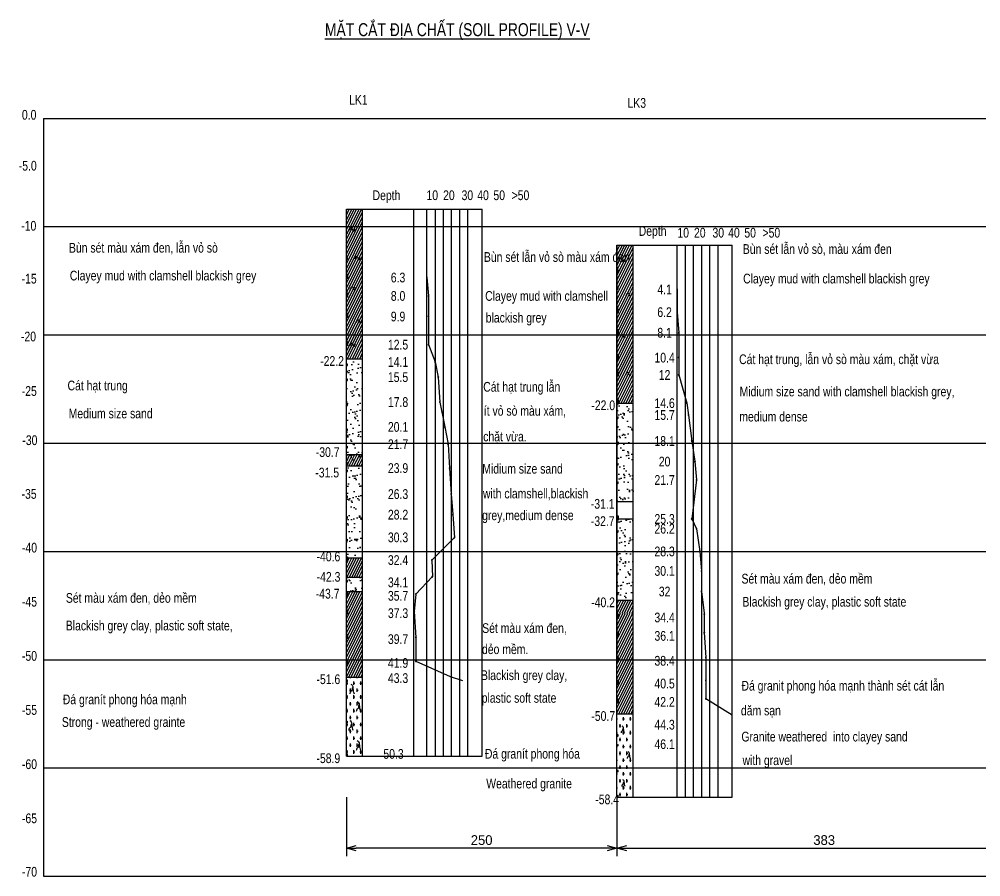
# Model space of a CAD drawing. Header units: millimetres. Extents: x -460 to 3871, y -2191 to 1614.
# Drawn here: x 2241 to 3130, y -75 to 717 of the extents above; entities that cross this region are included whole.
import ezdxf
from ezdxf.enums import TextEntityAlignment as Align

# ---------------------------------------------------------------- set-up
doc = ezdxf.new("R2010")
doc.units = ezdxf.units.MM
for name, color, linetype in [('03_Dimension line', 4, 'Continuous'), ('ANN-SMTEXT', 4, 'Continuous'), ('HATCH', 8, 'Continuous'), ('Layer1', 7, 'Continuous'), ('Layer3', 7, 'Continuous'), ('Layer4', 7, 'Continuous'), ('Layer5', 7, 'Continuous'), ('LEGEND', 7, 'Continuous'), ('Lenses', 7, 'Continuous')]:
    doc.layers.add(name, color=color, linetype=linetype)
doc.layers.add('SPT Lines', color=7, linetype='Continuous', lineweight=30)
doc.styles.add('Kich Thuoc', font='vn_vni.shx')
doc.styles.add('vn_vni', font='vn_vni.shx', dxfattribs={"width": 0.8})
doc.dimstyles.new('D500', dxfattribs={"dimscale": 6, "dimtxt": 1.5, "dimasz": 1.5, "dimexe": 1.2, "dimexo": 0, "dimgap": 0.5, "dimtad": 1, "dimdec": 0, "dimzin": 0, "dimdsep": 46, "dimtxsty": 'Kich Thuoc', "dimblk": 'OPEN30', "dimcen": 0.09, "dimclrd": 256, "dimclre": 256, "dimclrt": 256, "dimadec": 0, "dimazin": 0, "dimtfac": 1, "dimtdec": 0, "dimtmove": 0, "dimatfit": 3, "dimldrblk": 'OPEN30', "dimfxl": 1, "dimtolj": 1, "dimtzin": 0, "dimarcsym": 0})
pattern_1 = [(63.43495, (1841.7756, 62.0038), (-1.122532, 2.245064), [])]
pattern_2 = [(63.435, (2492.4907, 161.4494), (-1.122532, 2.245064), [])]
pattern_3 = [(63.43495, (1921.9744, 62.0038), (-1.122532, 2.245064), [])]

# ---------------------------------------------------------------- blocks, each defined once
blk = doc.blocks.new('Mud')
at = {"layer": 'Layer1'}
blk.add_open_spline([(-2.54, -0.48), (-2.35, -0.21), (-2.01, 0.28), (-1.25, 0.76), (-0.41, 0.43), (0.13, -0.11), (0.69, -0.75), (1.53, -0.95), (2.04, -0.32), (2.26, 0.06), (2.38, 0.27)], degree=3, knots=[0, 0, 0, 0, 1.010535, 1.796684, 2.438777, 3.51977, 4.07449, 5.00931, 5.585625, 6.332998, 6.332998, 6.332998, 6.332998], dxfattribs=at)
blk = doc.blocks.new('WeaSym')
at = {"layer": 'Layer5'}
for points, knots in [([(0.29, 0.4), (0.22, 0.37), (0.1, 0.31), (-0.13, 0.23), (-0.3, -0.06), (-0.19, -0.64), (-0.96, -0.88), (-1.56, -1.18), (-1.63, -1.55), (-1.66, -1.7)], [0, 0, 0, 0, 0.248602, 0.391484, 0.732345, 1.135543, 1.988104, 2.650597, 3.069283, 3.069283, 3.069283, 3.069283]), ([(-1.03, 1.5), (-0.7, 1.41), (-0.06, 1.23), (0.35, 0.2), (0.38, -0.85), (0.85, -1.43), (1.06, -1.68)], [0, 0, 0, 0, 0.980013, 1.868212, 3.088691, 4.043605, 4.043605, 4.043605, 4.043605])]:
    blk.add_open_spline(points, degree=3, knots=knots, dxfattribs=at)
blk = doc.blocks.new('_Open30')
at = {"color": 0, "linetype": 'ByBlock', "lineweight": -2}
for p, q in [((-1, 0.268), (0, 0)), ((0, 0), (-1, -0.268)), ((0, 0), (-1, 0))]:
    blk.add_line(p, q, dxfattribs=at)
blk = doc.blocks.new('*D22')
at = {"layer": '03_Dimension line', "lineweight": -2, "transparency": 16777216}
for p, q in [((2543.49, -1.55), (2543.49, -55.9)), ((2793.49, -1.55), (2793.49, -55.9)), ((2784.49, -48.7), (2552.49, -48.7))]:
    blk.add_line(p, q, dxfattribs=at)
at = {"layer": 'DEFPOINTS', "color": 0, "transparency": 16777216}
for p in [(2543.49, -1.55), (2793.49, -1.55), (2543.49, -48.7)]:
    blk.add_point(p, dxfattribs=at)
at = {"layer": '03_Dimension line', "lineweight": -2, "transparency": 16777216, "xscale": 9, "yscale": 9, "zscale": 9, "rotation": 180}
blk.add_blockref('_Open30', (2543.49, -48.7), dxfattribs=at)
at = {"layer": '03_Dimension line', "lineweight": -2, "transparency": 16777216, "xscale": 9, "yscale": 9, "zscale": 9}
blk.add_blockref('_Open30', (2793.49, -48.7), dxfattribs=at)
at = {"layer": '03_Dimension line', "transparency": 16777216, "insert": (2668.49, -41.2), "char_height": 9, "attachment_point": 5, "style": 'Kich Thuoc'}
blk.add_mtext('\\A1;250', dxfattribs=at)
blk = doc.blocks.new('*D23')
at = {"layer": '03_Dimension line', "lineweight": -2, "transparency": 16777216}
for p, q in [((2793.49, -1.55), (2793.49, -55.9)), ((3176.49, -1.55), (3176.49, -55.9)), ((2802.49, -48.7), (3167.49, -48.7))]:
    blk.add_line(p, q, dxfattribs=at)
at = {"layer": 'DEFPOINTS', "color": 0, "transparency": 16777216}
for p in [(2793.49, -1.55), (3176.49, -1.55), (3176.49, -48.7)]:
    blk.add_point(p, dxfattribs=at)
at = {"layer": '03_Dimension line', "lineweight": -2, "transparency": 16777216, "xscale": 9, "yscale": 9, "zscale": 9, "rotation": 180}
blk.add_blockref('_Open30', (2793.49, -48.7), dxfattribs=at)
at = {"layer": '03_Dimension line', "lineweight": -2, "transparency": 16777216, "xscale": 9, "yscale": 9, "zscale": 9}
blk.add_blockref('_Open30', (3176.49, -48.7), dxfattribs=at)
at = {"layer": '03_Dimension line', "transparency": 16777216, "insert": (2984.99, -41.2), "char_height": 9, "attachment_point": 5, "style": 'Kich Thuoc'}
blk.add_mtext('\\A1;383', dxfattribs=at)

msp = doc.modelspace()

# ---------------------------------------------------------------- hatches: boundary and pattern name
at = {"layer": 'HATCH'}
h = msp.add_hatch(dxfattribs=at)
h.set_pattern_fill('ANSI31', color=256, scale=0.5, style=0)
h.set_pattern_definition(pattern_1)
h.paths.add_polyline_path([(2558.49, 541.45), (2543.49, 541.45), (2543.49, 483.45), (2558.49, 483.45)])
h.paths.add_polyline_path([(2558.49, 483.45), (2543.49, 483.45), (2543.49, 481.45), (2544.49, 481.45), (2544.49, 477.45), (2543.49, 477.45), (2543.49, 464.45), (2544.49, 464.45), (2544.49, 460.45), (2543.49, 460.45), (2543.49, 445.45), (2544.49, 445.45), (2544.49, 441.45), (2543.49, 441.45), (2543.49, 419.45), (2544.49, 419.45), (2544.49, 415.45), (2543.49, 415.45), (2543.49, 403.45), (2558.49, 403.45)])
h = msp.add_hatch(dxfattribs=at)
h.set_pattern_fill('ANSI31', color=256, scale=0.5, style=0)
h.set_pattern_definition(pattern_3)
h.paths.add_polyline_path([(2808.49, 508.45), (2793.49, 508.45), (2793.49, 465.45), (2808.49, 465.45)])
h.paths.add_polyline_path([(2808.49, 465.45), (2793.49, 465.45), (2793.49, 449.45), (2794.49, 449.45), (2794.49, 445.45), (2793.49, 445.45), (2793.49, 430.45), (2794.49, 430.45), (2794.49, 426.45), (2793.49, 426.45), (2793.49, 407.45), (2794.49, 407.45), (2794.49, 403.45), (2793.49, 403.45), (2793.49, 391.45), (2794.49, 391.45), (2794.49, 387.45), (2793.49, 387.45), (2793.49, 365.45), (2794.49, 365.45), (2794.49, 362.45), (2808.49, 362.45)])
h = msp.add_hatch(dxfattribs=at)
h.set_pattern_fill('ANSI31', color=256, scale=0.5, style=0)
h.set_pattern_definition(pattern_1)
h.paths.add_polyline_path([(2558.49, 188.45), (2543.49, 188.45), (2543.49, 187.45), (2544.49, 187.45), (2544.49, 183.45), (2543.49, 183.45), (2543.49, 171.45), (2544.49, 171.45), (2544.49, 167.45), (2543.49, 167.45), (2543.49, 148.95), (2544.49, 148.95), (2544.49, 144.95), (2543.49, 144.95), (2543.49, 125.45), (2544.49, 125.45), (2544.49, 121.45), (2543.49, 121.45), (2543.49, 109.45), (2558.49, 109.45)])
h = msp.add_hatch(dxfattribs=at)
h.set_pattern_fill('ANSI31', color=256, scale=0.5, style=0)
h.set_pattern_definition(pattern_3)
h.paths.add_polyline_path([(2808.49, 168.45), (2793.49, 168.45), (2793.49, 167.45), (2794.49, 167.45), (2794.49, 163.45), (2793.49, 163.45), (2793.49, 150.45), (2794.49, 150.45), (2794.49, 146.45), (2793.49, 146.45), (2793.49, 127.45), (2794.49, 127.45), (2794.49, 123.45), (2793.49, 123.45), (2793.49, 106.45), (2794.49, 106.45), (2794.49, 102.45), (2793.49, 102.45), (2793.49, 89.45), (2794.49, 89.45), (2794.49, 85.45), (2793.49, 85.45), (2793.49, 75.45), (2808.49, 75.45)])
at = {"layer": 'Layer3'}
h = msp.add_hatch(dxfattribs=at)
h.set_pattern_fill('AR-SAND', color=256, scale=0.15, style=0)
h.set_pattern_definition([(56.9112, (2492.491, 161.449), (-0.24, 14.6824), [0, -8.41573, 0, -9.41233, 0, -8.99708]), (14.7514, (2492.49, 161.45), (6.7428, 21.5048), [0, -3.20305, 0, -5.35143, 0, -2.05073]), (308.1263, (2487.804, 161.449), (11.8649, 0.0431), [0, -2.6023, 0, -9.36832, 0, -12.23086]), (298.619, (2487.804, 161.45), (11.45335, 6.6879), [0, -1.46613, 0, -6.92012, 0, -7.9171])])
h.paths.add_polyline_path([(2558.49, 403.45), (2543.49, 403.45), (2543.49, 220.45), (2544.49, 220.45), (2544.49, 219.45), (2558.49, 219.45)])
h = msp.add_hatch(dxfattribs=at)
h.set_pattern_fill('AR-SAND', color=256, scale=0.15, style=0)
h.set_pattern_definition([(56.9112, (2322.491, 128.449), (-0.24, 14.6824), [0, -8.41573, 0, -9.41233, 0, -8.99708]), (14.7514, (2322.49, 128.45), (6.74285, 21.50475), [0, -3.20305, 0, -5.35143, 0, -2.05073]), (308.1263, (2317.804, 128.449), (11.86489, 0.04312), [0, -2.60231, 0, -9.36832, 0, -12.23086]), (298.6193, (2317.804, 128.45), (11.45335, 6.68788), [0, -1.46613, 0, -6.92012, 0, -7.91709])])
h.paths.add_polyline_path([(2808.49, 362.45), (2794.49, 362.45), (2794.49, 361.45), (2793.49, 361.45), (2793.49, 271.45), (2808.49, 271.45)])
h.paths.add_polyline_path([(2808.49, 255.45), (2794.49, 255.45), (2794.49, 254.45), (2793.49, 254.45), (2793.49, 180.45), (2808.49, 180.45)])
h = msp.add_hatch(dxfattribs=at)
h.set_pattern_fill('AR-SAND', color=256, scale=0.15, style=0)
h.set_pattern_definition([(56.9112, (2492.491, -772.551), (-0.240005, 14.6824), [0, -8.415734, 0, -9.412334, 0, -8.997084]), (14.7514, (2492.49, -772.55), (6.74285, 21.50475), [0, -3.203046, 0, -5.35143, 0, -2.05073]), (308.1263, (2487.804, -772.551), (11.86489, 0.04312), [0, -2.60231, 0, -9.36832, 0, -12.23086]), (298.6193, (2487.804, -772.55), (11.45335, 6.68788), [0, -1.46613, 0, -6.920125, 0, -7.91709])])
h.paths.add_polyline_path([(2558.49, 201.45), (2543.49, 201.45), (2543.49, 188.45), (2558.49, 188.45)])
at = {"layer": 'Layer4'}
h = msp.add_hatch(dxfattribs=at)
h.set_pattern_fill('ANSI31', color=256, scale=0.5, style=0)
h.set_pattern_definition([(63.43495, (2322.4907, 128.4494), (-1.122532, 2.245064), [])])
h.paths.add_polyline_path([(2808.49, 180.45), (2793.49, 180.45), (2793.49, 168.45), (2808.49, 168.45)])
at = {"layer": 'Layer5'}
h = msp.add_hatch(dxfattribs=at)
h.set_pattern_fill('CROSS', color=256, scale=0.5, style=0)
h.set_pattern_definition([(0, (2492.4907, -772.5506), (3.175, 6.35), [1.5875, -4.7625]), (90, (2493.2844, -774.138), (-3.175, 6.35), [3.175, -9.525])])
h.paths.add_polyline_path([(2558.49, 109.45), (2543.49, 109.45), (2543.49, 36.45), (2558.49, 36.45)])
h = msp.add_hatch(dxfattribs=at)
h.set_pattern_fill('CROSS', color=256, scale=0.5, style=0)
h.set_pattern_definition([(0, (2322.4907, -805.5506), (3.175, 6.35), [1.5875, -4.7625]), (90, (2323.2844, -807.138), (-3.175, 6.35), [3.175, -9.525])])
h.paths.add_polyline_path([(2808.49, 75.45), (2793.49, 75.45), (2793.49, -1.55), (2808.49, -1.55)])
at = {"layer": 'Lenses'}
h = msp.add_hatch(dxfattribs=at)
h.set_pattern_fill('ANSI31', color=256, scale=0.5, style=0)
h.set_pattern_definition(pattern_2)
h.paths.add_polyline_path([(2558.49, 315.02), (2543.49, 315.02), (2543.49, 304.45), (2558.49, 304.45)])
h = msp.add_hatch(dxfattribs=at)
h.set_pattern_fill('ANSI31', color=256, scale=0.5, style=0)
h.set_pattern_definition(pattern_2)
h.paths.add_polyline_path([(2558.49, 219.45), (2544.49, 219.45), (2544.49, 216.45), (2543.49, 216.45), (2543.49, 201.45), (2558.49, 201.45)])

# ---------------------------------------------------------------- linework, layer by layer
at = {"color": 5}
for p, q in [((2263.63, 625.45), (3314.69, 625.45)), ((2263.63, 525.45), (3314.69, 525.45)), ((2263.63, 425.45), (3314.69, 425.45)), ((2263.63, 325.45), (3314.69, 325.45)), ((2263.63, 225.45), (3314.69, 225.45)), ((2263.63, 125.45), (3314.69, 125.45)), ((2263.63, 25.45), (3314.69, 25.45)), ((2263.63, -74.55), (3314.69, -74.55))]:
    msp.add_line(p, q, dxfattribs=at)
for p, q in [((2543.49, 201.45), (2543.49, 541.45)), ((2543.49, 541.45), (2668.92, 541.45)), ((2543.49, 201.45), (2543.49, 541.45)), ((2558.49, 201.45), (2558.49, 541.45)), ((2605.73, 201.45), (2605.73, 541.45)), ((2668.92, 201.45), (2668.92, 541.45)), ((2793.49, 168.45), (2793.49, 508.45)), ((2793.49, 508.45), (2900.09, 508.45)), ((2808.49, 168.45), (2808.49, 508.45)), ((2900.08, 168.44), (2900.08, 508.44)), ((2543.49, 477.45), (2543.49, 481.45)), ((2543.49, 481.45), (2544.49, 481.45)), ((2544.49, 481.45), (2544.49, 477.45)), ((2544.49, 477.45), (2543.49, 477.45)), ((2543.49, 460.45), (2543.49, 464.45)), ((2543.49, 464.45), (2544.49, 464.45)), ((2544.49, 464.45), (2544.49, 460.45)), ((2544.49, 460.45), (2543.49, 460.45)), ((2543.49, 441.45), (2543.49, 445.45)), ((2543.49, 445.45), (2544.49, 445.45)), ((2544.49, 445.45), (2544.49, 441.45)), ((2793.49, 445.45), (2793.49, 449.45)), ((2793.49, 449.45), (2794.49, 449.45)), ((2794.49, 445.45), (2793.49, 445.45)), ((2794.49, 449.45), (2794.49, 445.45)), ((2544.49, 441.45), (2543.49, 441.45)), ((2793.49, 426.45), (2793.49, 430.45)), ((2793.49, 430.45), (2794.49, 430.45)), ((2794.49, 430.45), (2794.49, 426.45)), ((2543.49, 415.45), (2543.49, 419.45)), ((2543.49, 419.45), (2544.49, 419.45)), ((2544.49, 419.45), (2544.49, 415.45)), ((2794.49, 426.45), (2793.49, 426.45)), ((2544.49, 415.45), (2543.49, 415.45)), ((2793.49, 403.45), (2793.49, 407.45)), ((2793.49, 407.45), (2794.49, 407.45)), ((2794.49, 403.45), (2793.49, 403.45)), ((2794.49, 407.45), (2794.49, 403.45)), ((2793.49, 387.45), (2793.49, 391.45)), ((2793.49, 391.45), (2794.49, 391.45)), ((2794.49, 391.45), (2794.49, 387.45)), ((2794.49, 387.45), (2793.49, 387.45)), ((2793.49, 361.45), (2793.49, 365.45)), ((2793.49, 365.45), (2794.49, 365.45)), ((2794.49, 365.45), (2794.49, 361.45)), ((2794.49, 361.45), (2793.49, 361.45)), ((2793.49, 254.45), (2793.49, 258.45)), ((2793.49, 258.45), (2794.49, 258.45)), ((2794.49, 258.45), (2794.49, 254.45)), ((2794.49, 254.45), (2793.49, 254.45)), ((2543.49, 216.45), (2543.49, 220.45)), ((2543.49, 220.45), (2544.49, 220.45)), ((2544.49, 216.45), (2543.49, 216.45)), ((2544.49, 220.45), (2544.49, 216.45)), ((2543.49, 36.45), (2543.49, 201.45)), ((2558.49, 36.45), (2558.49, 201.45)), ((2605.73, 36.45), (2605.73, 201.45)), ((2668.92, 36.45), (2668.92, 201.45)), ((2543.49, 183.45), (2543.49, 187.45)), ((2543.49, 187.45), (2544.49, 187.45)), ((2544.49, 187.45), (2544.49, 183.45)), ((2544.49, 183.45), (2543.49, 183.45)), ((2543.49, 167.45), (2543.49, 171.45)), ((2543.49, 171.45), (2544.49, 171.45)), ((2544.49, 171.45), (2544.49, 167.45)), ((2544.49, 167.45), (2543.49, 167.45)), ((2793.49, -1.55), (2793.49, 168.45)), ((2793.49, 163.45), (2793.49, 167.45)), ((2793.49, 167.45), (2794.49, 167.45)), ((2794.49, 163.45), (2793.49, 163.45)), ((2794.49, 167.45), (2794.49, 163.45)), ((2808.49, -1.55), (2808.49, 168.45)), ((2900.08, -1.56), (2900.08, 168.44)), ((2543.49, 144.95), (2543.49, 148.95)), ((2543.49, 148.95), (2544.49, 148.95)), ((2544.49, 144.95), (2543.49, 144.95)), ((2544.49, 148.95), (2544.49, 144.95)), ((2793.49, 146.45), (2793.49, 150.45)), ((2793.49, 150.45), (2794.49, 150.45)), ((2794.49, 146.45), (2793.49, 146.45)), ((2794.49, 150.45), (2794.49, 146.45)), ((2543.49, 121.45), (2543.49, 125.45)), ((2543.49, 125.45), (2544.49, 125.45)), ((2544.49, 125.45), (2544.49, 121.45)), ((2793.49, 123.45), (2793.49, 127.45)), ((2793.49, 127.45), (2794.49, 127.45)), ((2794.49, 127.45), (2794.49, 123.45)), ((2544.49, 121.45), (2543.49, 121.45)), ((2794.49, 123.45), (2793.49, 123.45)), ((2793.49, 102.45), (2793.49, 106.45)), ((2793.49, 106.45), (2794.49, 106.45)), ((2794.49, 102.45), (2793.49, 102.45)), ((2794.49, 106.45), (2794.49, 102.45)), ((2793.49, 85.45), (2793.49, 89.45)), ((2793.49, 89.45), (2794.49, 89.45)), ((2794.49, 89.45), (2794.49, 85.45)), ((2794.49, 85.45), (2793.49, 85.45))]:
    msp.add_line(p, q)
at = {"color": 8}
for p, q in [((2617.92, 201.45), (2617.92, 541.45)), ((2625.42, 541.45), (2625.42, 201.45)), ((2632.92, 541.45), (2632.92, 201.45)), ((2640.42, 541.45), (2640.42, 201.45)), ((2647.92, 541.45), (2647.92, 201.45)), ((2655.42, 541.45), (2655.42, 201.45)), ((2849.08, 168.44), (2849.08, 508.44)), ((2849.08, 168.44), (2849.08, 508.44)), ((2856.58, 508.44), (2856.58, 168.44)), ((2864.08, 508.44), (2864.08, 168.44)), ((2871.58, 508.44), (2871.58, 168.44)), ((2879.08, 508.44), (2879.08, 168.44)), ((2886.58, 508.44), (2886.58, 168.44)), ((2617.92, 36.45), (2617.92, 201.45)), ((2625.42, 201.45), (2625.42, 36.45)), ((2632.92, 201.45), (2632.92, 36.45)), ((2640.42, 201.45), (2640.42, 36.45)), ((2647.92, 201.45), (2647.92, 36.45)), ((2655.42, 201.45), (2655.42, 36.45)), ((2849.08, -1.56), (2849.08, 168.44)), ((2849.08, -1.56), (2849.08, 168.44)), ((2856.58, 168.44), (2856.58, -1.56)), ((2864.08, 168.44), (2864.08, -1.56)), ((2871.58, 168.44), (2871.58, -1.56)), ((2879.08, 168.44), (2879.08, -1.56)), ((2886.58, 168.44), (2886.58, -1.56))]:
    msp.add_line(p, q, dxfattribs=at)
for points in [[(2543.49, 481.45), (2544.49, 481.45), (2543.49, 477.45), (2544.49, 477.45)], [(2543.49, 464.45), (2544.49, 464.45), (2543.49, 460.45), (2544.49, 460.45)], [(2543.49, 445.45), (2544.49, 445.45), (2543.49, 441.45), (2544.49, 441.45)], [(2793.49, 449.45), (2794.49, 449.45), (2793.49, 445.45), (2794.49, 445.45)], [(2793.49, 430.45), (2794.49, 430.45), (2793.49, 426.45), (2794.49, 426.45)], [(2543.49, 419.45), (2544.49, 419.45), (2543.49, 415.45), (2544.49, 415.45)], [(2793.49, 407.45), (2794.49, 407.45), (2793.49, 403.45), (2794.49, 403.45)], [(2793.49, 391.45), (2794.49, 391.45), (2793.49, 387.45), (2794.49, 387.45)], [(2793.49, 365.45), (2794.49, 365.45), (2793.49, 361.45), (2794.49, 361.45)], [(2793.49, 258.45), (2794.49, 258.45), (2793.49, 254.45), (2794.49, 254.45)], [(2543.49, 220.45), (2544.49, 220.45), (2543.49, 216.45), (2544.49, 216.45)], [(2543.49, 187.45), (2544.49, 187.45), (2543.49, 183.45), (2544.49, 183.45)], [(2543.49, 171.45), (2544.49, 171.45), (2543.49, 167.45), (2544.49, 167.45)], [(2793.49, 167.45), (2794.49, 167.45), (2793.49, 163.45), (2794.49, 163.45)], [(2543.49, 148.95), (2544.49, 148.95), (2543.49, 144.95), (2544.49, 144.95)], [(2793.49, 150.45), (2794.49, 150.45), (2793.49, 146.45), (2794.49, 146.45)], [(2543.49, 125.45), (2544.49, 125.45), (2543.49, 121.45), (2544.49, 121.45)], [(2793.49, 127.45), (2794.49, 127.45), (2793.49, 123.45), (2794.49, 123.45)], [(2793.49, 106.45), (2794.49, 106.45), (2793.49, 102.45), (2794.49, 102.45)], [(2793.49, 89.45), (2794.49, 89.45), (2793.49, 85.45), (2794.49, 85.45)]]:
    msp.add_solid(points)
at = {"layer": 'Layer1'}
msp.add_line((2793.49, 508.45), (2793.49, 125.45), dxfattribs=at)
msp.add_line((2793.49, 508.45), (2793.49, 125.45), dxfattribs=at)
at = {"layer": 'Layer5'}
for points, knots in [([(2549.58, 99.83), (2549.47, 99.73), (2549.3, 99.56), (2548.97, 99.32), (2548.72, 98.52), (2548.88, 96.84), (2547.78, 96.17), (2546.92, 95.3), (2546.82, 94.24), (2546.79, 93.82)], [0, 0, 0, 0, 0.355146, 0.559263, 1.046208, 1.622204, 2.840149, 3.786568, 4.38469, 4.38469, 4.38469, 4.38469]), ([(2547.68, 102.97), (2548.16, 102.7), (2549.07, 102.2), (2549.66, 99.24), (2549.7, 96.26), (2550.37, 94.6), (2550.66, 93.88)], [0, 0, 0, 0, 1.400018, 2.668874, 4.412416, 5.776578, 5.776578, 5.776578, 5.776578]), ([(2555.46, 83.61), (2555.36, 83.5), (2555.19, 83.33), (2554.86, 83.1), (2554.61, 82.29), (2554.76, 80.62), (2553.67, 79.94), (2552.81, 79.08), (2552.71, 78.01), (2552.67, 77.6)], [0, 0, 0, 0, 0.355146, 0.559263, 1.046208, 1.622204, 2.840149, 3.786568, 4.38469, 4.38469, 4.38469, 4.38469]), ([(2553.57, 86.75), (2554.04, 86.48), (2554.95, 85.97), (2555.54, 83.01), (2555.59, 80.04), (2556.25, 78.38), (2556.55, 77.65)], [0, 0, 0, 0, 1.400018, 2.668874, 4.412416, 5.776578, 5.776578, 5.776578, 5.776578]), ([(2548.52, 66.21), (2548.41, 66.11), (2548.24, 65.94), (2547.91, 65.7), (2547.66, 64.9), (2547.82, 63.22), (2546.72, 62.55), (2545.86, 61.68), (2545.77, 60.62), (2545.73, 60.2)], [0, 0, 0, 0, 0.355146, 0.559263, 1.046208, 1.622204, 2.840149, 3.786568, 4.38469, 4.38469, 4.38469, 4.38469]), ([(2546.62, 69.35), (2547.1, 69.08), (2548.01, 68.58), (2548.6, 65.62), (2548.64, 62.64), (2549.31, 60.98), (2549.6, 60.26)], [0, 0, 0, 0, 1.400018, 2.668874, 4.412416, 5.776578, 5.776578, 5.776578, 5.776578]), ([(2555.46, 47.64), (2555.36, 47.53), (2555.19, 47.36), (2554.86, 47.13), (2554.61, 46.32), (2554.76, 44.65), (2553.67, 43.97), (2552.81, 43.11), (2552.71, 42.04), (2552.67, 41.63)], [0, 0, 0, 0, 0.355146, 0.559263, 1.046208, 1.622204, 2.840149, 3.786568, 4.38469, 4.38469, 4.38469, 4.38469]), ([(2553.57, 50.78), (2554.04, 50.51), (2554.95, 50), (2555.54, 47.04), (2555.59, 44.07), (2556.25, 42.41), (2556.55, 41.68)], [0, 0, 0, 0, 1.400018, 2.668874, 4.412416, 5.776578, 5.776578, 5.776578, 5.776578])]:
    msp.add_open_spline(points, degree=3, knots=knots, dxfattribs=at)
at = {"layer": 'LEGEND', "color": 4}
msp.add_line((2263.63, 625.45), (2263.63, -74.55), dxfattribs=at)
at = {"layer": 'LEGEND'}
for p, q in [((2543.49, 403.45), (2558.49, 403.45)), ((2793.49, 362.45), (2808.49, 362.45)), ((2543.49, 315.02), (2558.49, 315.02)), ((2543.49, 304.45), (2558.49, 304.45)), ((2793.49, 271.45), (2808.49, 271.45)), ((2793.49, 255.45), (2808.49, 255.45)), ((2543.49, 219.45), (2558.49, 219.45)), ((2543.49, 201.54), (2558.49, 201.54)), ((2543.49, 188.45), (2558.49, 188.45)), ((2793.49, 180.45), (2808.49, 180.45)), ((2543.49, 109.45), (2558.49, 109.45)), ((2793.49, 75.45), (2808.49, 75.45)), ((2543.49, 36.45), (2558.49, 36.45)), ((2543.49, 36.45), (2668.92, 36.45)), ((2793.49, -1.55), (2808.49, -1.55)), ((2808.49, -1.55), (2900.08, -1.55))]:
    msp.add_line(p, q, dxfattribs=at)
for centre, start_param, end_param in [((2544.24, 519.95), -1.570796, 1.570796), ((2544.24, 519.95), 1.570796, 4.712389), ((2544.24, 495.95), -1.570796, 1.570796), ((2544.24, 495.95), 1.570796, 4.712389), ((2544.24, 397.95), -1.570796, 1.570796), ((2544.24, 397.95), 1.570796, 4.712389), ((2544.24, 383.95), -1.570796, 1.570796), ((2544.24, 383.95), 1.570796, 4.712389), ((2544.24, 360.95), -1.570796, 1.570796), ((2544.24, 360.95), 1.570796, 4.712389), ((2794.24, 348.95), -1.570796, 1.570796), ((2794.24, 348.95), 1.570796, 4.712389), ((2544.24, 337.95), -1.570796, 1.570796), ((2544.24, 337.95), 1.570796, 4.712389), ((2544.24, 321.95), -1.570796, 1.570796), ((2544.24, 321.95), 1.570796, 4.712389), ((2794.24, 324.95), -1.570796, 1.570796), ((2794.24, 324.95), 1.570796, 4.712389), ((2794.24, 305.95), -1.570796, 1.570796), ((2794.24, 305.95), 1.570796, 4.712389), ((2544.24, 299.95), -1.570796, 1.570796), ((2544.24, 299.95), 1.570796, 4.712389), ((2794.24, 288.95), -1.570796, 1.570796), ((2794.24, 288.95), 1.570796, 4.712389), ((2544.24, 275.95), -1.570796, 1.570796), ((2544.24, 275.95), 1.570796, 4.712389), ((2544.24, 256.95), -1.570796, 1.570796), ((2544.24, 256.95), 1.570796, 4.712389), ((2794.24, 243.95), -1.570796, 1.570796), ((2794.24, 243.95), 1.570796, 4.712389), ((2544.24, 235.95), -1.570796, 1.570796), ((2544.24, 235.95), 1.570796, 4.712389), ((2794.24, 222.95), -1.570796, 1.570796), ((2794.24, 222.95), 1.570796, 4.712389), ((2794.24, 204.95), -1.570796, 1.570796), ((2794.24, 204.95), 1.570796, 4.712389), ((2544.24, 197.95), -1.570796, 1.570796), ((2544.24, 197.95), 1.570796, 4.712389), ((2794.24, 185.95), -1.570796, 1.570796), ((2794.24, 185.95), 1.570796, 4.712389), ((2544.24, 105.95), -1.570796, 1.570796), ((2544.24, 105.95), 1.570796, 4.712389), ((2544.24, 67.95), -1.570796, 1.570796), ((2544.24, 67.95), 1.570796, 4.712389), ((2794.24, 55.45), -1.570796, 1.570796), ((2794.24, 55.45), 1.570796, 4.712389), ((2794.24, 46.45), -1.570796, 1.570796), ((2794.24, 46.45), 1.570796, 4.712389), ((2544.24, 37.45), -1.570796, 1.570796), ((2544.24, 37.45), 1.570796, 4.712389), ((2794.24, 22.45), -1.570796, 1.570796), ((2794.24, 22.45), 1.570796, 4.712389), ((2794.24, -0.55), -1.570796, 1.570796), ((2794.24, -0.55), 1.570796, 4.712389)]:
    msp.add_ellipse(centre, major_axis=(0, 0.75), ratio=0.5, start_param=start_param, end_param=end_param, dxfattribs=at)
at = {"layer": 'LEGEND', "color": 4}
for centre, start_param, end_param in [((2794.24, 484.95), -1.570796, 1.570796), ((2794.24, 484.95), 1.570796, 4.712389), ((2794.24, 468.45), -1.570796, 1.570796), ((2794.24, 468.45), 1.570796, 4.712389)]:
    msp.add_ellipse(centre, major_axis=(0, 0.75), ratio=0.5, start_param=start_param, end_param=end_param, dxfattribs=at)
at = {"layer": 'LEGEND', "color": 1}
for centre, start_param, end_param in [((2617.92, 478.45), -1.570796, 1.570796), ((2617.92, 478.45), 1.570796, 4.712389), ((2849.08, 467.44), -1.570796, 1.570796), ((2849.08, 467.44), 1.570796, 4.712389), ((2619.42, 461.45), -1.570796, 1.570796), ((2619.42, 461.45), 1.570796, 4.712389), ((2849.08, 446.44), -1.570796, 1.570796), ((2849.08, 446.44), 1.570796, 4.712389), ((2619.42, 442.45), -1.570796, 1.570796), ((2619.42, 442.45), 1.570796, 4.712389), ((2850.58, 427.44), -1.570796, 1.570796), ((2850.58, 427.44), 1.570796, 4.712389), ((2619.42, 416.45), -1.570796, 1.570796), ((2619.42, 416.45), 1.570796, 4.712389), ((2625.42, 400.45), -1.570796, 1.570796), ((2625.42, 400.45), 1.570796, 4.712389), ((2850.58, 404.44), -1.570796, 1.570796), ((2850.58, 404.44), 1.570796, 4.712389), ((2628.42, 386.45), -1.570796, 1.570796), ((2628.42, 386.45), 1.570796, 4.712389), ((2850.58, 388.44), -1.570796, 1.570796), ((2850.58, 388.44), 1.570796, 4.712389), ((2629.92, 363.45), -1.570796, 1.570796), ((2629.92, 363.45), 1.570796, 4.712389), ((2858.08, 362.44), -1.570796, 1.570796), ((2858.08, 362.44), 1.570796, 4.712389), ((2859.58, 351.44), -1.570796, 1.570796), ((2859.58, 351.44), 1.570796, 4.712389), ((2634.42, 340.45), -1.570796, 1.570796), ((2634.42, 340.45), 1.570796, 4.712389), ((2637.42, 324.45), -1.570796, 1.570796), ((2637.42, 324.45), 1.570796, 4.712389), ((2862.58, 327.44), -1.570796, 1.570796), ((2862.58, 327.44), 1.570796, 4.712389), ((2638.92, 302.45), -1.570796, 1.570796), ((2638.92, 302.45), 1.570796, 4.712389), ((2865.58, 308.44), -1.570796, 1.570796), ((2865.58, 308.44), 1.570796, 4.712389), ((2867.08, 291.44), -1.570796, 1.570796), ((2867.08, 291.44), 1.570796, 4.712389), ((2640.42, 278.45), -1.570796, 1.570796), ((2640.42, 278.45), 1.570796, 4.712389), ((2641.92, 259.45), -1.570796, 1.570796), ((2641.92, 259.45), 1.570796, 4.712389), ((2862.58, 255.44), -1.570796, 1.570796), ((2862.58, 255.44), 1.570796, 4.712389), ((2867.08, 246.44), -1.570796, 1.570796), ((2867.08, 246.44), 1.570796, 4.712389), ((2643.42, 238.45), -1.570796, 1.570796), ((2643.42, 238.45), 1.570796, 4.712389), ((2870.08, 225.44), -1.570796, 1.570796), ((2870.08, 225.44), 1.570796, 4.712389), ((2622.42, 217.45), -1.570796, 1.570796), ((2622.42, 217.45), 1.570796, 4.712389), ((2871.58, 207.44), -1.570796, 1.570796), ((2871.58, 207.44), 1.570796, 4.712389), ((2622.77, 202.09), -1.570796, 1.570796), ((2622.77, 202.09), 1.570796, 4.712389), ((2607.77, 186.09), -1.570796, 1.570796), ((2871.58, 188.44), -1.570796, 1.570796), ((2871.58, 188.44), 1.570796, 4.712389), ((2607.77, 186.09), 1.570796, 4.712389), ((2606.27, 170.09), -1.570796, 1.570796), ((2606.27, 170.09), 1.570796, 4.712389), ((2874.21, 167.51), -1.570796, 1.570796), ((2874.21, 167.51), 1.570796, 4.712389), ((2607.77, 146.09), -1.570796, 1.570796), ((2607.77, 146.09), 1.570796, 4.712389), ((2874.21, 150.51), -1.570796, 1.570796), ((2874.21, 150.51), 1.570796, 4.712389), ((2607.77, 124.09), -1.570796, 1.570796), ((2875.71, 127.51), -1.570796, 1.570796), ((2875.71, 127.51), 1.570796, 4.712389), ((2607.77, 124.09), 1.570796, 4.712389), ((2875.71, 106.51), -1.570796, 1.570796), ((2875.71, 106.51), 1.570796, 4.712389), ((2875.71, 89.51), -1.570796, 1.570796), ((2875.71, 89.51), 1.570796, 4.712389)]:
    msp.add_ellipse(centre, major_axis=(0, 0.5), ratio=0.75, start_param=start_param, end_param=end_param, dxfattribs=at)
at = {"layer": 'SPT Lines', "color": 1}
for p, q in [((2617.92, 478.45), (2619.42, 461.45)), ((2849.08, 467.44), (2849.08, 446.44)), ((2619.42, 461.45), (2619.42, 442.45)), ((2849.08, 446.44), (2850.58, 427.44)), ((2619.42, 442.45), (2619.42, 416.45)), ((2850.58, 427.44), (2850.58, 404.44)), ((2619.42, 416.45), (2625.42, 400.45)), ((2625.42, 400.45), (2628.42, 386.45)), ((2850.58, 404.44), (2850.58, 388.44)), ((2628.42, 386.45), (2629.92, 363.45)), ((2850.58, 388.44), (2858.08, 362.44)), ((2629.92, 363.45), (2634.42, 340.45)), ((2858.08, 362.44), (2859.58, 351.44)), ((2859.58, 351.44), (2862.58, 327.44)), ((2634.42, 340.45), (2637.42, 324.45)), ((2637.42, 324.45), (2638.92, 302.45)), ((2862.58, 327.44), (2865.58, 308.44)), ((2638.92, 302.45), (2640.42, 278.45)), ((2865.58, 308.44), (2867.08, 291.44)), ((2867.08, 291.44), (2862.58, 255.44)), ((2640.42, 278.45), (2641.92, 259.45)), ((2641.92, 259.45), (2643.42, 238.45)), ((2862.58, 255.44), (2867.08, 246.44)), ((2867.08, 246.44), (2870.08, 225.44)), ((2643.42, 238.45), (2622.42, 217.45)), ((2870.08, 225.44), (2871.58, 207.44)), ((2622.42, 217.45), (2623.19, 201.97)), ((2871.58, 207.44), (2871.58, 188.44)), ((2622.77, 202.09), (2607.77, 186.09)), ((2871.58, 188.44), (2873.96, 168.43)), ((2607.77, 186.09), (2606.27, 170.09)), ((2606.27, 170.09), (2607.77, 146.09)), ((2874.21, 167.51), (2874.21, 150.51)), ((2607.77, 146.09), (2607.77, 124.09)), ((2874.21, 150.51), (2875.71, 127.51)), ((2875.71, 127.51), (2875.71, 106.51)), ((2607.77, 124.09), (2639.27, 110.09)), ((2639.27, 110.09), (2650.76, 106.31)), ((2875.71, 106.51), (2875.71, 89.51)), ((2875.71, 89.51), (2900.08, 74.68))]:
    msp.add_line(p, q, dxfattribs=at)

# ---------------------------------------------------------------- block references
at = {"layer": 'Layer1', "yscale": 2}
for p in [(2549.02, 523.01), (2553.85, 496.73), (2797.9, 495), (2549.68, 468.69), (2804.63, 462.74), (2555.38, 438.03), (2549.46, 416.57), (2799.25, 424.57), (2804.36, 389.63)]:
    msp.add_blockref('Mud', p, dxfattribs=at)
at = {"layer": 'Layer5', "yscale": 2}
for p in [(2799.06, 61.43), (2804.65, 37.71), (2799.65, 11.89)]:
    msp.add_blockref('WeaSym', p, dxfattribs=at)

# ---------------------------------------------------------------- texts
at = {"layer": 'ANN-SMTEXT', "color": 4, "style": 'vn_vni', "width": 0.8}
msp.add_text('%%UMAËT CAÉT ÑÒA CHAÁT (SOIL PROFILE) V-V', height=12, dxfattribs=at).set_placement((2523.67, 701.38))
at = {"layer": 'Layer1', "color": 4, "style": 'vn_vni', "width": 0.8}
for s, p in [('LK1', (2546.04, 638.08)), ('LK3', (2803.26, 635.21))]:
    msp.add_text(s, height=9, dxfattribs=at).set_placement(p)
at = {"layer": 'LEGEND', "color": 4, "style": 'vn_vni', "width": 0.8}
for s, p in [('0.0', (2250.4, 628.76)), ('-5.0', (2249.09, 581.71)), ('-10', (2250.04, 526.24)), ('-15', (2250.4, 477.34)), ('-20', (2249.77, 423.99)), ('-22.2', (2530.27, 401.45)), ('-25', (2250.5, 373.63)), ('-22.0', (2780.84, 360.45)), ('-30', (2251.07, 328.22)), ('-30.7', (2526.22, 317.19)), ('-31.5', (2525.76, 298.32)), ('-35', (2250.34, 278.59)), ('-31.1', (2780.34, 269.45)), ('-32.7', (2780.34, 253.45)), ('-40', (2250.7, 228.96)), ('-40.6', (2526.91, 220.79)), ('-42.3', (2527, 202.01)), ('-43.7', (2526.17, 186.45)), ('-45', (2250.7, 178.96)), ('-40.2', (2780.71, 178.45)), ('-50', (2250.7, 128.96)), ('-51.6', (2526.85, 107.45)), ('-55', (2250.7, 78.96)), ('-50.7', (2780.84, 73.45)), ('-58.9', (2526.84, 34.45)), ('-60', (2250.7, 28.96)), ('-58.4', (2784.47, -3.55)), ('-65', (2250.7, -21.04)), ('-70', (2250.7, -70.39))]:
    msp.add_text(s, height=9, dxfattribs=at).set_placement(p, align=Align.MIDDLE)
for s, p in [('Depth', (2567.7, 549.94)), ('Depth', (2813.62, 516.94)), ('Buøn seùt maøu xaùm ñen, laãn voû soø', (2287.18, 501.44)), ('Buøn seùt laãn voû soø, maøu xaùm ñen', (2909.83, 500.26)), ('Buøn seùt laãn voû soø maøu xaùm ñen', (2670.57, 492.92)), ('Clayey mud with clamshell blackish grey ', (2287.97, 475.76)), ('Clayey mud with clamshell blackish grey ', (2910.1, 472.99)), ('Clayey mud with clamshell ', (2671.75, 456.95)), (' blackish grey ', (2669.62, 436.87)), ('Caùt haït trung, laãn voû soø maøu xaùm, chaët vöøa', (2906.39, 398.47)), ('Caùt haït trung', (2285.86, 374.22)), ('Caùt haït trung laãn', (2669.94, 372.99)), ('Midium size sand with clamshell blackish grey,  ', (2906.84, 368.68)), ('Medium size sand', (2286.89, 348.39)), ('ít voû soø maøu xaùm,', (2670.5, 350.83)), ('medium dense', (2906.57, 345.48)), ('chaët vöøa.', (2669.95, 327.12)), ('Midium size sand  ', (2669.1, 297.36)), ('with clamshell,blackish ', (2669.67, 274.46)), ('grey,medium dense ', (2668.92, 254.34)), ('Seùt maøu xaùm ñen, deûo meàm', (2908.6, 195.79)), ('Seùt maøu xaùm ñen, deûo meàm', (2284.32, 178.04)), (' Blackish grey clay, plastic soft state', (2906.78, 174.48)), (' Blackish grey clay, plastic soft state,', (2281.59, 152.51)), ('Seùt maøu xaùm ñen,', (2669, 150.14)), ('deûo meàm.', (2668.81, 130.66)), (' Blackish grey clay,', (2665.18, 106.63)), ('Ñaù granit phong hoùa maïnh thaønh seùt caùt laãn', (2908.57, 96.93)), ('Ñaù granít phong hoùa maïnh', (2281.49, 84.28)), ('plastic soft state', (2668.51, 85.69)), (' daêm saïn', (2905.38, 74.04)), ('Strong - weathered grainte ', (2280.61, 63.4)), ('Granite weathered  into clayey sand ', (2908.51, 49.93)), ('Ñaù granít phong hoùa ', (2671.49, 34.12)), ('with gravel', (2909.55, 28.14)), (' Weathered granite ', (2670.06, 6.59))]:
    msp.add_text(s, height=9, dxfattribs=at).set_placement(p)
for s, p in [('10', (2622.87, 554.46)), ('20', (2638.23, 554.46)), ('30', (2655.29, 554.46)), ('40', (2669.8, 554.46)), ('50', (2684.73, 554.46)), ('>50', (2704.36, 554.46)), ('10', (2854.7, 519.84)), ('20', (2870.06, 519.84)), ('30', (2887.13, 519.84)), ('40', (2901.63, 519.84)), ('50', (2916.57, 519.84)), ('>50', (2936.19, 519.84)), ('6.3', (2591.26, 478.45)), ('4.1', (2837.53, 467.45)), ('8.0', (2591.26, 461.45)), ('9.9', (2591.26, 442.45)), ('6.2', (2837.53, 446.45)), ('8.1', (2837.53, 427.45)), ('12.5', (2591.26, 416.45)), ('10.4', (2837.53, 404.45)), ('14.1', (2591.26, 400.45)), ('15.5', (2591.26, 386.45)), ('12', (2837.53, 388.45)), ('17.8', (2591.26, 363.45)), ('14.6', (2837.53, 362.45)), ('15.7', (2837.53, 351.45)), ('20.1', (2591.26, 340.45)), ('21.7', (2591.26, 324.45)), ('18.1', (2837.53, 327.45)), ('20', (2837.53, 308.45)), ('23.9', (2591.26, 302.45)), ('21.7', (2837.53, 291.45)), ('26.3', (2591.26, 278.45)), ('28.2', (2591.26, 259.45)), ('25.3', (2837.53, 255.45)), ('26.2', (2837.53, 246.45)), ('30.3', (2591.26, 238.45)), ('28.3', (2837.53, 225.45)), ('32.4', (2591.26, 217.45)), ('30.1', (2837.53, 207.45)), ('34.1', (2591.26, 196.9)), ('35.7', (2591.26, 184.45)), ('32', (2837.53, 188.45)), ('37.3', (2591.26, 168.45)), ('34.4', (2837.53, 164.45)), ('36.1', (2837.53, 147.45)), ('39.7', (2591.26, 144.45)), ('41.9', (2591.26, 122.45)), ('38.4', (2837.53, 124.45)), ('43.3', (2591.26, 108.45)), ('40.5', (2837.53, 103.45)), ('42.2', (2837.53, 86.45)), ('44.3', (2837.53, 65.45)), ('46.1', (2837.53, 47.45)), ('50.3', (2587.06, 38.45))]:
    msp.add_text(s, height=9, dxfattribs=at).set_placement(p, align=Align.MIDDLE_CENTER)

# ---------------------------------------------------------------- dimensions: what is measured, and where the dimension line sits
at = {"layer": '03_Dimension line', "color": 4}
for base, p2, picture, middle in [((2543.49, -48.7), (2543.49, -1.55), '*D22', (2668.49, -41.2)), ((3176.49, -48.7), (3176.49, -1.55), '*D23', (2984.99, -41.2))]:
    dim = msp.add_linear_dim(base=base, p1=(2793.49, -1.55), p2=p2, dimstyle='D500', dxfattribs=at)
    dim.commit()
    dim.dimension.update_dxf_attribs({"geometry": picture, "text_midpoint": middle})

doc.saveas('drawing.dxf')
